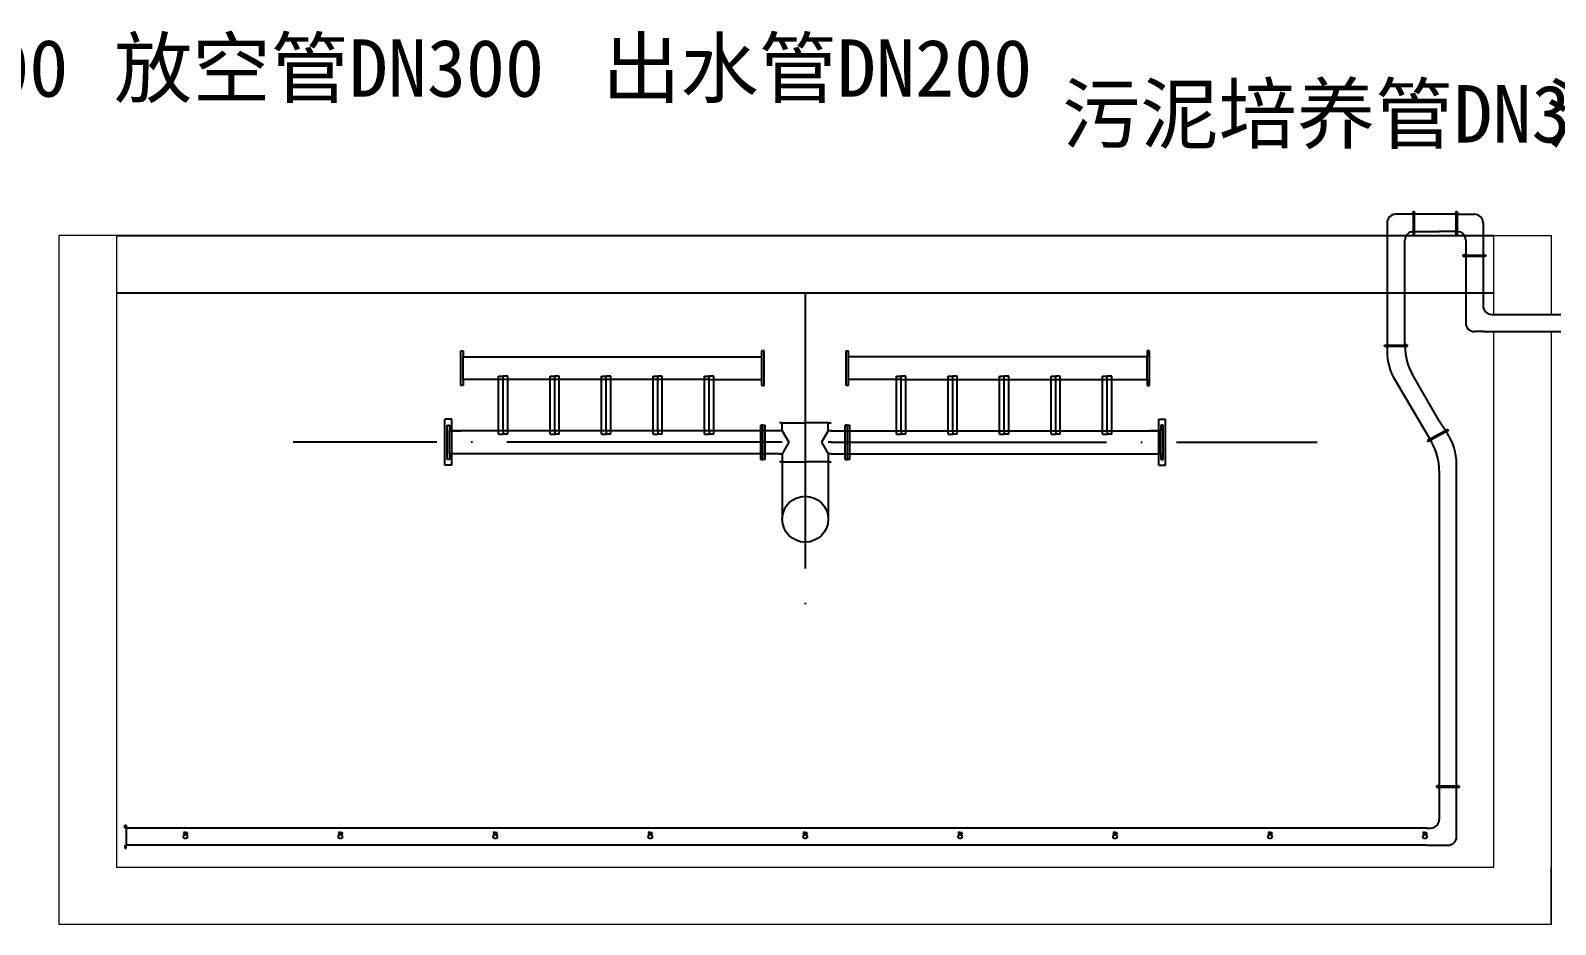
# Model space of a CAD drawing. Header units: millimetres. Extents: x 279 to 2876, y -494 to 1800.
# Drawn here: x 2595.4 to 2728.3, y 747.7 to 825.6 of the extents above; entities that cross this region are included whole.
import ezdxf

# ---------------------------------------------------------------- set-up
doc = ezdxf.new("R2010")
doc.units = ezdxf.units.MM
doc.linetypes.add('ACAD_ISO04W100', pattern=[30, 24, -3, 0, -3])
doc.layers.add('图层1', color=1, linetype='Continuous', lineweight=25, plot=False)
doc.layers.add('图层2', color=5, linetype='Continuous', lineweight=25, plot=False)
doc.styles.get("Standard").update_dxf_attribs({"font": 'txt', "bigfont": 'gbcbig.shx'})

msp = doc.modelspace()

# ---------------------------------------------------------------- linework, layer by layer
at = {"lineweight": 0}
for p, q in [((2597.89462, 747.69329), (2597.89462, 807.69329)), ((2602.89462, 807.69329), (2597.89462, 807.69329)), ((2602.89462, 807.69329), (2602.89462, 752.69329)), ((2722.89462, 800.82758), (2722.89462, 807.69329)), ((2722.89462, 807.69329), (2727.89462, 807.69329)), ((2727.89462, 807.69329), (2727.89462, 800.82758)), ((2722.89462, 752.69329), (2722.89462, 799.32758)), ((2727.89462, 799.32758), (2727.89462, 747.69329)), ((2602.89462, 752.69329), (2722.89462, 752.69329)), ((2727.89462, 747.69329), (2727.89462, 752.69329)), ((2727.89462, 747.69329), (2597.89462, 747.69329))]:
    msp.add_line(p, q, dxfattribs=at)
for p, q in [((2602.89462, 807.69329), (2722.89462, 807.69329)), ((2602.89462, 802.69329), (2722.89462, 802.69329)), ((2632.89462, 797.14329), (2632.89462, 797.64329)), ((2632.89462, 797.64329), (2633.09462, 797.64329)), ((2633.09462, 797.64329), (2633.09462, 797.14329)), ((2659.11561, 794.64329), (2659.11561, 797.64329)), ((2659.31561, 797.64329), (2659.11561, 797.64329)), ((2659.31561, 797.34329), (2659.31561, 797.64329)), ((2659.31561, 797.14329), (2659.31561, 797.34329)), ((2666.47363, 797.34329), (2666.47363, 797.64329)), ((2666.47363, 797.64329), (2666.67363, 797.64329)), ((2666.47363, 797.14329), (2666.47363, 797.34329)), ((2666.67363, 794.64329), (2666.67363, 797.64329)), ((2692.89462, 797.64329), (2692.69462, 797.64329)), ((2692.69462, 797.64329), (2692.69462, 797.14329)), ((2692.89462, 797.14329), (2692.89462, 797.64329)), ((2632.89462, 794.64329), (2632.89462, 797.14329)), ((2633.09462, 795.14329), (2633.09462, 797.14329)), ((2633.09462, 797.14329), (2659.11561, 797.14329)), ((2659.31561, 795.14329), (2659.31561, 797.14329)), ((2666.47363, 795.14329), (2666.47363, 797.14329)), ((2692.69462, 797.14329), (2666.67363, 797.14329)), ((2692.69462, 795.14329), (2692.69462, 797.14329)), ((2692.89462, 794.64329), (2692.89462, 797.14329)), ((2633.09462, 794.64329), (2632.89462, 794.64329)), ((2654.52878, 795.14329), (2633.09462, 795.14329)), ((2633.09462, 795.14329), (2633.09462, 794.64329)), ((2636.18145, 790.39329), (2636.18145, 795.44329)), ((2636.18145, 795.44329), (2636.58145, 795.44329)), ((2636.58145, 790.69329), (2636.58145, 795.44329)), ((2636.58145, 790.69329), (2636.58145, 795.44329)), ((2636.98145, 795.44329), (2636.58145, 795.44329)), ((2636.58145, 790.69329), (2636.58145, 795.38404)), ((2636.98145, 790.39329), (2636.98145, 795.44329)), ((2640.66828, 790.39329), (2640.66828, 795.44329)), ((2640.66828, 795.44329), (2641.06828, 795.44329)), ((2641.06828, 790.69329), (2641.06828, 795.44329)), ((2641.06828, 790.69329), (2641.06828, 795.44329)), ((2641.06828, 790.69329), (2641.06828, 795.44329)), ((2641.46828, 795.44329), (2641.06828, 795.44329)), ((2641.46828, 790.39329), (2641.46828, 795.44329)), ((2645.15511, 790.39329), (2645.15511, 795.44329)), ((2645.15511, 795.44329), (2645.55511, 795.44329)), ((2645.55511, 790.69329), (2645.55511, 795.44329)), ((2645.55511, 790.69329), (2645.55511, 795.44329)), ((2645.55511, 790.69329), (2645.55511, 795.44329)), ((2645.95511, 795.44329), (2645.55511, 795.44329)), ((2645.95511, 790.39329), (2645.95511, 795.44329)), ((2649.64195, 790.39329), (2649.64195, 795.44329)), ((2649.64195, 795.44329), (2650.04195, 795.44329)), ((2650.04195, 790.69329), (2650.04195, 795.44329)), ((2650.04195, 790.69329), (2650.04195, 795.44329)), ((2650.04195, 790.69329), (2650.04195, 795.44329)), ((2650.44195, 795.44329), (2650.04195, 795.44329)), ((2650.44195, 790.39329), (2650.44195, 795.44329)), ((2654.12878, 790.39329), (2654.12878, 795.44329)), ((2654.12878, 795.44329), (2654.52878, 795.44329)), ((2654.52878, 790.69329), (2654.52878, 795.44329)), ((2654.52878, 790.69329), (2654.52878, 795.44329)), ((2654.92878, 795.44329), (2654.52878, 795.44329)), ((2654.52878, 795.14329), (2657.29542, 795.14329)), ((2654.92878, 790.39329), (2654.92878, 795.44329)), ((2657.29542, 795.14329), (2659.11561, 795.14329)), ((2659.11561, 794.64329), (2659.31561, 794.64329)), ((2659.31561, 794.64329), (2659.31561, 795.14329)), ((2666.47363, 794.64329), (2666.47363, 795.14329)), ((2666.67363, 794.64329), (2666.47363, 794.64329)), ((2668.49381, 795.14329), (2666.67363, 795.14329)), ((2671.26046, 795.14329), (2668.49381, 795.14329)), ((2670.86046, 790.39329), (2670.86046, 795.44329)), ((2670.86046, 795.44329), (2671.26046, 795.44329)), ((2671.26046, 790.69329), (2671.26046, 795.44329)), ((2671.66046, 795.44329), (2671.26046, 795.44329)), ((2671.26046, 790.69329), (2671.26046, 795.44329)), ((2671.26046, 795.14329), (2692.69462, 795.14329)), ((2671.66046, 790.39329), (2671.66046, 795.44329)), ((2675.34729, 790.39329), (2675.34729, 795.44329)), ((2675.34729, 795.44329), (2675.74729, 795.44329)), ((2675.74729, 790.69329), (2675.74729, 795.44329)), ((2675.74729, 790.69329), (2675.74729, 795.44329)), ((2676.14729, 795.44329), (2675.74729, 795.44329)), ((2675.74729, 790.69329), (2675.74729, 795.44329)), ((2676.14729, 790.39329), (2676.14729, 795.44329)), ((2679.83412, 790.39329), (2679.83412, 795.44329)), ((2679.83412, 795.44329), (2680.23412, 795.44329)), ((2680.23412, 790.69329), (2680.23412, 795.44329)), ((2680.23412, 790.69329), (2680.23412, 795.44329)), ((2680.63412, 795.44329), (2680.23412, 795.44329)), ((2680.23412, 790.69329), (2680.23412, 795.44329)), ((2680.63412, 790.39329), (2680.63412, 795.44329)), ((2684.32095, 790.39329), (2684.32095, 795.44329)), ((2684.32095, 795.44329), (2684.72095, 795.44329)), ((2684.72095, 790.69329), (2684.72095, 795.44329)), ((2684.72095, 790.69329), (2684.72095, 795.44329)), ((2685.12095, 795.44329), (2684.72095, 795.44329)), ((2684.72095, 790.69329), (2684.72095, 795.44329)), ((2685.12095, 790.39329), (2685.12095, 795.44329)), ((2688.80779, 790.39329), (2688.80779, 795.44329)), ((2688.80779, 795.44329), (2689.20779, 795.44329)), ((2689.20779, 790.69329), (2689.20779, 795.44329)), ((2689.60779, 795.44329), (2689.20779, 795.44329)), ((2689.20779, 790.69329), (2689.20779, 795.44329)), ((2689.20779, 790.69329), (2689.20779, 795.38404)), ((2689.60779, 790.39329), (2689.60779, 795.44329)), ((2692.69462, 795.14329), (2692.69462, 794.64329)), ((2692.69462, 794.64329), (2692.89462, 794.64329)), ((2631.79462, 791.69329), (2631.49462, 791.69329)), ((2631.49462, 791.65632), (2631.49462, 791.69329)), ((2631.49462, 787.9315), (2631.49462, 791.65632)), ((2631.69462, 790.69329), (2631.69462, 791.19329)), ((2631.69462, 791.19329), (2631.89462, 791.19329)), ((2631.69462, 788.19329), (2631.69462, 790.69329)), ((2632.09462, 791.69329), (2631.79462, 791.69329)), ((2631.89462, 791.19329), (2631.89462, 790.69329)), ((2631.89462, 788.69329), (2631.89462, 790.69329)), ((2631.89462, 790.69329), (2632.89462, 790.69329)), ((2632.09462, 791.65632), (2632.09462, 791.69329)), ((2632.09462, 787.9315), (2632.09462, 791.65632)), ((2659.01561, 790.69329), (2632.09462, 790.69329)), ((2639.68946, 790.69329), (2632.89462, 790.69329)), ((2636.58145, 790.69329), (2636.58145, 790.39329)), ((2636.58145, 790.69329), (2636.58145, 790.39329)), ((2660.89462, 790.69329), (2639.68946, 790.69329)), ((2641.06828, 790.69329), (2641.06828, 790.39329)), ((2641.06828, 790.69329), (2641.06828, 790.39329)), ((2645.55511, 790.69329), (2645.55511, 790.39329)), ((2645.55511, 790.69329), (2645.55511, 790.39329)), ((2650.04195, 790.69329), (2650.04195, 790.39329)), ((2650.04195, 790.69329), (2650.04195, 790.39329)), ((2654.52878, 790.69329), (2654.52878, 790.39329)), ((2654.52878, 790.69329), (2654.52878, 790.39329)), ((2659.01561, 788.19329), (2659.01561, 791.19329)), ((2659.21561, 791.19329), (2659.01561, 791.19329)), ((2659.21561, 790.89329), (2659.21561, 791.19329)), ((2659.21561, 791.19329), (2659.41561, 791.19329)), ((2659.21561, 790.69329), (2659.21561, 790.89329)), ((2659.21561, 788.69329), (2659.21561, 790.69329)), ((2659.41561, 788.19329), (2659.41561, 791.19329)), ((2660.89462, 791.39329), (2660.64462, 791.39329)), ((2660.89462, 790.69329), (2660.89462, 791.39329)), ((2660.89462, 791.39329), (2662.89462, 791.39329)), ((2660.89462, 790.69329), (2661.48344, 789.69329)), ((2664.89462, 791.39329), (2662.89462, 791.39329)), ((2664.89462, 790.69329), (2664.31697, 789.69329)), ((2664.89462, 790.69329), (2664.89462, 791.39329)), ((2664.89462, 791.39329), (2665.14462, 791.39329)), ((2665.14462, 790.69329), (2664.89462, 790.69329)), ((2665.14462, 790.69329), (2686.09978, 790.69329)), ((2666.37363, 788.19329), (2666.37363, 791.19329)), ((2666.57363, 791.19329), (2666.37363, 791.19329)), ((2666.57363, 790.89329), (2666.57363, 791.19329)), ((2666.57363, 791.19329), (2666.77363, 791.19329)), ((2666.57363, 790.69329), (2666.57363, 790.89329)), ((2666.57363, 788.69329), (2666.57363, 790.69329)), ((2666.77363, 788.19329), (2666.77363, 791.19329)), ((2666.77363, 790.69329), (2693.69462, 790.69329)), ((2671.26046, 790.69329), (2671.26046, 790.39329)), ((2671.26046, 790.69329), (2671.26046, 790.39329)), ((2675.74729, 790.69329), (2675.74729, 790.39329)), ((2675.74729, 790.69329), (2675.74729, 790.39329)), ((2680.23412, 790.69329), (2680.23412, 790.39329)), ((2680.23412, 790.69329), (2680.23412, 790.39329)), ((2684.72095, 790.69329), (2684.72095, 790.39329)), ((2684.72095, 790.69329), (2684.72095, 790.39329)), ((2686.09978, 790.69329), (2692.89462, 790.69329)), ((2689.20779, 790.69329), (2689.20779, 790.39329)), ((2689.20779, 790.69329), (2689.20779, 790.39329)), ((2693.89462, 790.69329), (2692.89462, 790.69329)), ((2693.69462, 791.65632), (2693.69462, 791.69329)), ((2693.69462, 791.69329), (2693.99462, 791.69329)), ((2693.69462, 787.9315), (2693.69462, 791.65632)), ((2694.09462, 791.19329), (2693.89462, 791.19329)), ((2693.89462, 791.19329), (2693.89462, 790.69329)), ((2693.89462, 788.69329), (2693.89462, 790.69329)), ((2693.99462, 791.69329), (2694.29462, 791.69329)), ((2694.09462, 790.69329), (2694.09462, 791.19329)), ((2694.09462, 788.19329), (2694.09462, 790.69329)), ((2694.29462, 791.65632), (2694.29462, 791.69329)), ((2694.29462, 787.9315), (2694.29462, 791.65632)), ((2636.18145, 790.39329), (2636.58145, 790.39329)), ((2636.98145, 790.39329), (2636.58145, 790.39329)), ((2640.66828, 790.39329), (2641.06828, 790.39329)), ((2641.46828, 790.39329), (2641.06828, 790.39329)), ((2645.15511, 790.39329), (2645.55511, 790.39329)), ((2645.95511, 790.39329), (2645.55511, 790.39329)), ((2649.64195, 790.39329), (2650.04195, 790.39329)), ((2650.44195, 790.39329), (2650.04195, 790.39329)), ((2654.12878, 790.39329), (2654.52878, 790.39329)), ((2654.92878, 790.39329), (2654.52878, 790.39329)), ((2660.89462, 789.69329), (2658.90808, 789.69329)), ((2659.21561, 789.69329), (2659.01561, 789.69329)), ((2661.48344, 789.69329), (2660.89462, 788.69329)), ((2664.31697, 789.69329), (2664.89462, 788.69329)), ((2665.14462, 789.69329), (2664.89462, 789.69329)), ((2666.57363, 789.69329), (2666.77363, 789.69329)), ((2670.86046, 790.39329), (2671.26046, 790.39329)), ((2671.66046, 790.39329), (2671.26046, 790.39329)), ((2675.34729, 790.39329), (2675.74729, 790.39329)), ((2676.14729, 790.39329), (2675.74729, 790.39329)), ((2679.83412, 790.39329), (2680.23412, 790.39329)), ((2680.63412, 790.39329), (2680.23412, 790.39329)), ((2684.32095, 790.39329), (2684.72095, 790.39329)), ((2685.12095, 790.39329), (2684.72095, 790.39329)), ((2688.80779, 790.39329), (2689.20779, 790.39329)), ((2689.60779, 790.39329), (2689.20779, 790.39329)), ((2631.89462, 788.19329), (2631.69462, 788.19329)), ((2632.89462, 788.69329), (2631.89462, 788.69329)), ((2631.89462, 788.69329), (2631.89462, 788.19329)), ((2638.61761, 788.69329), (2632.89462, 788.69329)), ((2660.64462, 788.69329), (2638.61761, 788.69329)), ((2659.01561, 788.19329), (2659.21561, 788.19329)), ((2659.21561, 788.19329), (2659.21561, 788.69329)), ((2659.41561, 788.19329), (2659.21561, 788.19329)), ((2660.64462, 788.69329), (2660.64462, 788.69329)), ((2660.64462, 788.69329), (2660.89462, 788.69329)), ((2660.89462, 787.99329), (2660.64462, 787.99329)), ((2660.89462, 788.69329), (2660.89462, 782.99329)), ((2660.89462, 787.99329), (2662.89462, 787.99329)), ((2664.89462, 787.99329), (2662.89462, 787.99329)), ((2664.89462, 788.69329), (2664.89462, 782.99329)), ((2665.14462, 788.69329), (2664.89462, 788.69329)), ((2664.89462, 787.99329), (2665.14462, 787.99329)), ((2665.14462, 788.69329), (2687.17163, 788.69329)), ((2666.37363, 788.19329), (2666.57363, 788.19329)), ((2666.57363, 788.19329), (2666.57363, 788.69329)), ((2666.77363, 788.19329), (2666.57363, 788.19329)), ((2687.17163, 788.69329), (2692.89462, 788.69329)), ((2692.89462, 788.69329), (2693.89462, 788.69329)), ((2693.89462, 788.69329), (2693.89462, 788.19329)), ((2693.89462, 788.19329), (2694.09462, 788.19329)), ((2631.49462, 787.69329), (2631.49462, 787.9315)), ((2631.79462, 787.69329), (2631.49462, 787.69329)), ((2632.09462, 787.69329), (2631.64462, 787.69329)), ((2632.09462, 787.69329), (2632.09462, 787.9315)), ((2693.69462, 787.69329), (2693.69462, 787.9315)), ((2693.69462, 787.69329), (2694.14462, 787.69329)), ((2693.99462, 787.69329), (2694.29462, 787.69329)), ((2694.29462, 787.69329), (2694.29462, 787.9315))]:
    msp.add_line(p, q)
at = {"linetype": 'ACAD_ISO04W100'}
for p, q in [((2660.89462, 789.69329), (2618.28442, 789.69329)), ((2660.89462, 789.69329), (2635.53563, 789.69329)), ((2665.14462, 789.69329), (2707.50482, 789.69329))]:
    msp.add_line(p, q, dxfattribs=at)
msp.add_circle((2662.89462, 782.99329), 2)
for p in [(2636.58145, 790.69329), (2641.06828, 790.69329), (2645.55511, 790.69329), (2650.04195, 790.69329), (2654.52878, 790.69329), (2671.26046, 790.69329), (2675.74729, 790.69329), (2680.23412, 790.69329), (2684.72095, 790.69329), (2689.20779, 790.69329)]:
    msp.add_point(p)
at = {"layer": '图层1'}
for p, q in [((2715.80428, 809.64722), (2715.80428, 809.66722)), ((2715.80428, 809.66722), (2715.82928, 809.66722)), ((2715.82928, 809.64722), (2715.80428, 809.64722)), ((2715.82928, 809.66722), (2715.82928, 809.68722)), ((2715.82928, 809.68722), (2715.83928, 809.68722)), ((2715.82928, 809.66722), (2715.82928, 809.64722)), ((2715.82928, 809.64722), (2715.82928, 809.62722)), ((2715.82928, 809.62722), (2715.83928, 809.62722)), ((2715.83928, 809.68722), (2715.83928, 809.66722)), ((2715.83928, 809.66722), (2715.85428, 809.66722)), ((2715.83928, 809.64722), (2715.83928, 809.66722)), ((2715.85428, 809.64722), (2715.83928, 809.64722)), ((2715.83928, 809.62722), (2715.83928, 809.64722)), ((2715.85428, 809.79722), (2715.85428, 807.79582)), ((2715.85428, 809.54722), (2715.85428, 809.79722)), ((2715.85428, 809.79722), (2715.95428, 809.79722)), ((2715.95428, 809.79722), (2715.95428, 807.79582)), ((2715.95428, 809.66722), (2715.97428, 809.66722)), ((2715.97428, 809.64722), (2715.95428, 809.64722)), ((2715.97428, 809.66722), (2715.97428, 809.64722)), ((2719.54973, 809.64722), (2719.54973, 809.66722)), ((2719.54973, 809.66722), (2719.57473, 809.66722)), ((2719.57473, 809.64722), (2719.54973, 809.64722)), ((2719.57473, 809.66722), (2719.57473, 809.68722)), ((2719.57473, 809.68722), (2719.58473, 809.68722)), ((2719.57473, 809.66722), (2719.57473, 809.64722)), ((2719.57473, 809.64722), (2719.57473, 809.62722)), ((2719.57473, 809.62722), (2719.58473, 809.62722)), ((2719.58473, 809.68722), (2719.58473, 809.66722)), ((2719.58473, 809.66722), (2719.59973, 809.66722)), ((2719.58473, 809.64722), (2719.58473, 809.66722)), ((2719.59973, 809.64722), (2719.58473, 809.64722)), ((2719.58473, 809.62722), (2719.58473, 809.64722)), ((2719.59973, 809.79722), (2719.59973, 807.79582)), ((2719.59973, 809.79722), (2719.69973, 809.79722)), ((2719.59973, 809.64722), (2719.59973, 809.54722)), ((2719.69973, 809.79722), (2719.69973, 807.79582)), ((2719.69973, 809.66722), (2719.71973, 809.66722)), ((2719.71973, 809.64722), (2719.69973, 809.64722)), ((2719.71973, 809.66722), (2719.71973, 809.64722)), ((2715.82928, 807.94582), (2715.80428, 807.94582)), ((2715.80428, 807.94582), (2715.80428, 807.92582)), ((2715.80428, 807.92582), (2715.82928, 807.92582)), ((2715.82928, 807.94582), (2715.82928, 807.96582)), ((2715.82928, 807.96582), (2715.83928, 807.96582)), ((2715.82928, 807.92582), (2715.82928, 807.94582)), ((2715.82928, 807.92582), (2715.82928, 807.90582)), ((2715.82928, 807.90582), (2715.83928, 807.90582)), ((2715.83928, 807.96582), (2715.83928, 807.94582)), ((2715.85428, 807.94582), (2715.83928, 807.94582)), ((2715.83928, 807.94582), (2715.83928, 807.92582)), ((2715.83928, 807.92582), (2715.85428, 807.92582)), ((2715.83928, 807.90582), (2715.83928, 807.92582)), ((2715.85428, 808.04582), (2715.85428, 807.79582)), ((2715.97428, 807.94582), (2715.95428, 807.94582)), ((2715.95428, 807.92582), (2715.97428, 807.92582)), ((2715.97428, 807.92582), (2715.97428, 807.94582)), ((2719.57473, 807.94582), (2719.54973, 807.94582)), ((2719.54973, 807.94582), (2719.54973, 807.92582)), ((2719.54973, 807.92582), (2719.57473, 807.92582)), ((2719.57473, 807.94582), (2719.57473, 807.96582)), ((2719.57473, 807.96582), (2719.58473, 807.96582)), ((2719.57473, 807.92582), (2719.57473, 807.94582)), ((2719.57473, 807.92582), (2719.57473, 807.90582)), ((2719.57473, 807.90582), (2719.58473, 807.90582)), ((2719.58473, 807.96582), (2719.58473, 807.94582)), ((2719.59973, 807.94582), (2719.58473, 807.94582)), ((2719.58473, 807.94582), (2719.58473, 807.92582)), ((2719.58473, 807.92582), (2719.59973, 807.92582)), ((2719.58473, 807.90582), (2719.58473, 807.92582)), ((2719.71973, 807.94582), (2719.69973, 807.94582)), ((2719.69973, 807.92582), (2719.71973, 807.92582)), ((2719.71973, 807.92582), (2719.71973, 807.94582)), ((2715.85428, 807.79582), (2715.95428, 807.79582)), ((2719.59973, 807.79582), (2719.69973, 807.79582)), ((2720.35479, 805.9899), (2720.20479, 805.9899)), ((2720.20479, 805.9899), (2720.20479, 805.8899)), ((2720.20479, 805.8899), (2720.35479, 805.8899)), ((2720.33479, 806.0149), (2720.31479, 806.0149)), ((2720.31479, 806.0149), (2720.31479, 806.0049)), ((2720.31479, 806.0049), (2720.33479, 806.0049)), ((2720.35479, 806.0399), (2720.33479, 806.0399)), ((2720.33479, 806.0399), (2720.33479, 806.0149)), ((2720.33479, 806.0149), (2720.35479, 806.0149)), ((2720.33479, 806.0049), (2720.33479, 805.9899)), ((2720.35479, 806.0049), (2720.33479, 806.0049)), ((2720.33479, 805.8899), (2720.33479, 805.8699)), ((2720.33479, 805.8699), (2720.35479, 805.8699)), ((2720.35479, 806.0149), (2720.35479, 806.0399)), ((2720.35479, 806.0149), (2720.37479, 806.0149)), ((2720.35479, 805.9899), (2720.35479, 806.0049)), ((2720.37479, 806.0049), (2720.35479, 806.0049)), ((2720.35479, 805.9899), (2720.45479, 805.9899)), ((2720.35479, 805.8899), (2722.05479, 805.8899)), ((2720.45479, 805.8899), (2720.35479, 805.8899)), ((2720.35479, 805.8699), (2720.35479, 805.8899)), ((2720.37479, 806.0149), (2720.37479, 806.0049)), ((2720.45479, 805.9899), (2721.95479, 805.9899)), ((2722.05479, 805.9899), (2721.95479, 805.9899)), ((2722.05479, 805.9899), (2721.95479, 805.9899)), ((2721.95479, 805.8899), (2722.05479, 805.8899)), ((2722.05479, 806.0149), (2722.03479, 806.0149)), ((2722.03479, 806.0149), (2722.03479, 806.0049)), ((2722.03479, 806.0049), (2722.05479, 806.0049)), ((2722.05479, 806.0149), (2722.05479, 806.0399)), ((2722.05479, 806.0399), (2722.07479, 806.0399)), ((2722.07479, 806.0149), (2722.05479, 806.0149)), ((2722.05479, 805.9899), (2722.05479, 806.0049)), ((2722.05479, 806.0049), (2722.07479, 806.0049)), ((2722.05479, 805.9899), (2722.20479, 805.9899)), ((2722.20479, 805.8899), (2722.05479, 805.8899)), ((2722.05479, 805.8699), (2722.05479, 805.8899)), ((2722.07479, 805.8699), (2722.05479, 805.8699)), ((2722.07479, 806.0399), (2722.07479, 806.0149)), ((2722.07479, 806.0149), (2722.09479, 806.0149)), ((2722.07479, 806.0049), (2722.07479, 805.9899)), ((2722.09479, 806.0049), (2722.07479, 806.0049)), ((2722.07479, 805.8899), (2722.07479, 805.8699)), ((2722.09479, 806.0149), (2722.09479, 806.0049)), ((2722.20479, 805.9899), (2722.20479, 805.8899)), ((2713.37983, 798.15327), (2715.38114, 798.17318)), ((2713.38083, 798.05327), (2713.37983, 798.15327)), ((2713.38083, 798.05327), (2715.38213, 798.07319)), ((2713.49097, 798.03937), (2713.51097, 798.03957)), ((2713.49107, 798.02937), (2713.49097, 798.03937)), ((2713.51107, 798.02957), (2713.49107, 798.02937)), ((2713.50963, 798.17456), (2713.52962, 798.17476)), ((2713.50982, 798.15456), (2713.50963, 798.17456)), ((2713.51097, 798.03957), (2713.51082, 798.05457)), ((2713.53097, 798.03977), (2713.51097, 798.03957)), ((2713.51107, 798.02957), (2713.53107, 798.02977)), ((2713.51132, 798.00457), (2713.51107, 798.02957)), ((2713.53132, 798.00477), (2713.51132, 798.00457)), ((2713.52962, 798.17476), (2713.52982, 798.15476)), ((2713.53082, 798.05477), (2713.63081, 798.05576)), ((2713.53082, 798.05477), (2713.53097, 798.03977)), ((2713.55097, 798.03997), (2713.53097, 798.03977)), ((2713.53107, 798.02977), (2713.55107, 798.02997)), ((2713.53107, 798.02977), (2713.53132, 798.00477)), ((2713.55097, 798.03997), (2713.55107, 798.02997)), ((2715.21229, 798.0565), (2715.23229, 798.0567)), ((2715.21239, 798.0465), (2715.21229, 798.0565)), ((2715.23239, 798.0467), (2715.21239, 798.0465)), ((2715.25095, 798.19189), (2715.23095, 798.19169)), ((2715.23095, 798.19169), (2715.23115, 798.17169)), ((2715.23214, 798.0717), (2715.23229, 798.0567)), ((2715.23229, 798.0567), (2715.25229, 798.0569)), ((2715.25239, 798.0469), (2715.23239, 798.0467)), ((2715.23239, 798.0467), (2715.23264, 798.0217)), ((2715.23264, 798.0217), (2715.25264, 798.0219)), ((2715.25115, 798.17189), (2715.25095, 798.19189)), ((2715.25229, 798.0569), (2715.25214, 798.0719)), ((2715.27229, 798.05709), (2715.25229, 798.0569)), ((2715.25239, 798.0469), (2715.27239, 798.0471)), ((2715.25264, 798.0219), (2715.25239, 798.0469)), ((2715.27239, 798.0471), (2715.27229, 798.05709)), ((2715.38213, 798.07319), (2715.38114, 798.17318)), ((2718.89116, 790.79776), (2717.12845, 789.84988)), ((2718.93852, 790.70969), (2717.17581, 789.76181)), ((2718.75905, 790.72672), (2718.67098, 790.67936)), ((2718.74721, 790.74874), (2718.7296, 790.73927)), ((2718.7296, 790.73927), (2718.73433, 790.73046)), ((2718.73433, 790.73046), (2718.75195, 790.73993)), ((2718.73537, 790.77076), (2718.75299, 790.78023)), ((2718.74721, 790.74874), (2718.73537, 790.77076)), ((2718.76483, 790.75821), (2718.74721, 790.74874)), ((2718.75195, 790.73993), (2718.76956, 790.7494)), ((2718.75905, 790.72672), (2718.75195, 790.73993)), ((2718.75299, 790.78023), (2718.76483, 790.75821)), ((2718.76483, 790.75821), (2718.78244, 790.76768)), ((2718.78718, 790.75888), (2718.76956, 790.7494)), ((2718.76956, 790.7494), (2718.77667, 790.73619)), ((2718.78244, 790.76768), (2718.78718, 790.75888)), ((2718.81588, 790.62103), (2718.80641, 790.63865)), ((2718.8335, 790.6305), (2718.81588, 790.62103)), ((2718.82403, 790.64812), (2718.8335, 790.6305)), ((2718.89116, 790.79776), (2718.93852, 790.70969)), ((2717.12845, 789.84988), (2717.17581, 789.76181)), ((2717.23111, 789.93347), (2717.21349, 789.924)), ((2717.21349, 789.924), (2717.21823, 789.91519)), ((2717.21823, 789.91519), (2717.23584, 789.92466)), ((2717.23688, 789.96496), (2717.21926, 789.95549)), ((2717.21926, 789.95549), (2717.23111, 789.93347)), ((2717.23111, 789.93347), (2717.24872, 789.94294)), ((2717.25346, 789.93414), (2717.23584, 789.92466)), ((2717.23584, 789.92466), (2717.24295, 789.91145)), ((2717.24872, 789.94294), (2717.23688, 789.96496)), ((2717.24872, 789.94294), (2717.26633, 789.95241)), ((2717.27107, 789.94361), (2717.25346, 789.93414)), ((2717.26056, 789.92092), (2717.25346, 789.93414)), ((2717.26633, 789.95241), (2717.27107, 789.94361)), ((2717.29031, 789.82338), (2717.29978, 789.80576)), ((2717.29978, 789.80576), (2717.31739, 789.81524)), ((2717.31739, 789.81524), (2717.30792, 789.83285)), ((2718.04462, 759.74464), (2717.89462, 759.74464)), ((2717.89462, 759.74464), (2717.89462, 759.64464)), ((2717.89462, 759.64464), (2718.04462, 759.64464)), ((2718.02462, 759.76964), (2718.00462, 759.76964)), ((2718.00462, 759.76964), (2718.00462, 759.75964)), ((2718.00462, 759.75964), (2718.02462, 759.75964)), ((2718.04462, 759.79464), (2718.02462, 759.79464)), ((2718.02462, 759.79464), (2718.02462, 759.76964)), ((2718.02462, 759.76964), (2718.04462, 759.76964)), ((2718.02462, 759.75964), (2718.02462, 759.74464)), ((2718.04462, 759.75964), (2718.02462, 759.75964)), ((2718.02462, 759.64464), (2718.02462, 759.62464)), ((2718.02462, 759.62464), (2718.04462, 759.62464)), ((2718.04462, 759.76964), (2718.04462, 759.79464)), ((2718.04462, 759.76964), (2718.06462, 759.76964)), ((2718.04462, 759.74464), (2718.04462, 759.75964)), ((2718.06462, 759.75964), (2718.04462, 759.75964)), ((2718.14462, 759.74464), (2718.04462, 759.74464)), ((2718.04462, 759.74464), (2719.74462, 759.74464)), ((2719.64462, 759.64464), (2718.04462, 759.64464)), ((2719.74462, 759.64464), (2718.04462, 759.64464)), ((2718.04462, 759.62464), (2718.04462, 759.64464)), ((2718.06462, 759.76964), (2718.06462, 759.75964)), ((2718.14462, 759.74464), (2719.64462, 759.74464)), ((2719.64462, 759.74464), (2718.14462, 759.74464)), ((2719.64462, 759.74464), (2719.74462, 759.74464)), ((2719.74462, 759.74464), (2719.64462, 759.74464)), ((2719.74462, 759.64464), (2719.64462, 759.64464)), ((2719.74462, 759.76964), (2719.72462, 759.76964)), ((2719.72462, 759.76964), (2719.72462, 759.75964)), ((2719.72462, 759.75964), (2719.74462, 759.75964)), ((2719.74462, 759.76964), (2719.74462, 759.79464)), ((2719.74462, 759.79464), (2719.76462, 759.79464)), ((2719.76462, 759.76964), (2719.74462, 759.76964)), ((2719.74462, 759.74464), (2719.74462, 759.75964)), ((2719.74462, 759.75964), (2719.76462, 759.75964)), ((2719.74462, 759.74464), (2719.89462, 759.74464)), ((2719.74462, 759.64464), (2719.89462, 759.64464)), ((2719.74462, 759.62464), (2719.74462, 759.64464)), ((2719.76462, 759.62464), (2719.74462, 759.62464)), ((2719.76462, 759.79464), (2719.76462, 759.76964)), ((2719.76462, 759.76964), (2719.78462, 759.76964)), ((2719.76462, 759.75964), (2719.76462, 759.74464)), ((2719.78462, 759.75964), (2719.76462, 759.75964)), ((2719.76462, 759.64464), (2719.76462, 759.62464)), ((2719.78462, 759.76964), (2719.78462, 759.75964)), ((2719.89462, 759.64464), (2719.89462, 759.74464))]:
    msp.add_line(p, q, dxfattribs=at)
at = {"layer": '图层2'}
for p, q in [((2715.84991, 809.54722), (2714.34738, 809.54722)), ((2719.64462, 809.54722), (2715.84991, 809.54722)), ((2719.64462, 809.54722), (2721.20479, 809.54722)), ((2713.59738, 808.79722), (2713.59738, 797.63641)), ((2715.9002, 808.04722), (2718.14462, 808.04722)), ((2719.64462, 808.04722), (2718.14462, 808.04722)), ((2719.64462, 808.04722), (2719.70479, 808.04722)), ((2721.95479, 808.79722), (2721.95479, 801.57758)), ((2715.1502, 798.07886), (2715.1502, 807.29722)), ((2720.45479, 807.29722), (2720.45479, 806.5155)), ((2720.45479, 806.5155), (2720.45479, 800.07758)), ((2722.70479, 800.82758), (2728.7323, 800.82758)), ((2721.95479, 799.32758), (2721.20479, 799.32758)), ((2721.95479, 799.32758), (2728.7323, 799.32758)), ((2714.28905, 795.09903), (2717.45295, 789.72692)), ((2718.14462, 791.5525), (2715.82004, 795.57892)), ((2718.14462, 791.5525), (2718.82604, 790.51316)), ((2718.14462, 787.18953), (2718.14462, 759.74464)), ((2719.64462, 759.74464), (2719.64462, 787.77168)), ((2718.14462, 759.74464), (2718.04462, 759.74464)), ((2718.04462, 759.64464), (2719.74462, 759.64464)), ((2719.74462, 759.74464), (2718.14462, 759.74464)), ((2718.14462, 759.64464), (2718.14462, 756.84329)), ((2719.64462, 755.34329), (2719.64462, 759.64464)), ((2719.64462, 759.64464), (2719.74462, 759.64464)), ((2603.61962, 756.09329), (2603.61962, 756.34329)), ((2603.61962, 756.34329), (2603.71962, 756.34329)), ((2603.71962, 756.34329), (2603.71962, 756.09329)), ((2717.06962, 756.09329), (2603.71962, 756.09329)), ((2603.71962, 756.09329), (2603.71962, 754.59329)), ((2717.06962, 756.09329), (2717.39462, 756.09329)), ((2608.71962, 755.69329), (2608.81636, 755.49982)), ((2608.89462, 755.69329), (2608.71962, 755.69329)), ((2608.89462, 755.69329), (2609.06962, 755.69329)), ((2609.06962, 755.69329), (2608.97288, 755.49982)), ((2622.21962, 755.69329), (2622.31636, 755.49982)), ((2622.39462, 755.69329), (2622.21962, 755.69329)), ((2622.39462, 755.69329), (2622.56962, 755.69329)), ((2622.56962, 755.69329), (2622.47288, 755.49982)), ((2635.71962, 755.69329), (2635.81636, 755.49982)), ((2635.89462, 755.69329), (2635.71962, 755.69329)), ((2635.89462, 755.69329), (2636.06962, 755.69329)), ((2636.06962, 755.69329), (2635.97288, 755.49982)), ((2649.21962, 755.69329), (2649.31636, 755.49982)), ((2649.39462, 755.69329), (2649.21962, 755.69329)), ((2649.39462, 755.69329), (2649.56962, 755.69329)), ((2649.56962, 755.69329), (2649.47288, 755.49982)), ((2662.71962, 755.69329), (2662.81636, 755.49982)), ((2662.89462, 755.69329), (2662.71962, 755.69329)), ((2662.89462, 755.69329), (2663.06962, 755.69329)), ((2663.06962, 755.69329), (2662.97288, 755.49982)), ((2676.21962, 755.69329), (2676.31636, 755.49982)), ((2676.39462, 755.69329), (2676.21962, 755.69329)), ((2676.39462, 755.69329), (2676.56962, 755.69329)), ((2676.56962, 755.69329), (2676.47288, 755.49982)), ((2689.71962, 755.69329), (2689.81636, 755.49982)), ((2689.89462, 755.69329), (2689.71962, 755.69329)), ((2689.89462, 755.69329), (2690.06962, 755.69329)), ((2690.06962, 755.69329), (2689.97288, 755.49982)), ((2703.21962, 755.69329), (2703.31636, 755.49982)), ((2703.39462, 755.69329), (2703.21962, 755.69329)), ((2703.39462, 755.69329), (2703.56962, 755.69329)), ((2703.56962, 755.69329), (2703.47288, 755.49982)), ((2716.71962, 755.69329), (2716.81636, 755.49982)), ((2716.89462, 755.69329), (2716.71962, 755.69329)), ((2716.89462, 755.69329), (2717.06962, 755.69329)), ((2717.06962, 755.69329), (2716.97288, 755.49982)), ((2603.61962, 754.59329), (2603.61962, 754.34329)), ((2603.61962, 754.34329), (2603.71962, 754.34329)), ((2717.06962, 754.59329), (2603.71962, 754.59329)), ((2603.71962, 754.34329), (2603.71962, 754.59329)), ((2717.06962, 754.59329), (2718.14462, 754.59329)), ((2718.14462, 754.59329), (2718.89462, 754.59329))]:
    msp.add_line(p, q, dxfattribs=at)
at = {"layer": '图层2', "color": 0, "linetype": 'ACAD_ISO04W100'}
msp.add_line((2662.89462, 802.69329), (2662.89462, 772.6433), dxfattribs=at)
at = {"layer": '图层2'}
for centre in [(2608.89462, 755.34329), (2622.39462, 755.34329), (2635.89462, 755.34329), (2649.39462, 755.34329), (2662.89462, 755.34329), (2676.39462, 755.34329), (2689.89462, 755.34329), (2703.39462, 755.34329), (2716.89462, 755.34329)]:
    msp.add_circle(centre, 0.175, dxfattribs=at)
for centre, radius, start, end in [((2714.34738, 808.79722), 0.75, 90, 180), ((2721.20479, 808.79722), 0.75, 0, 90), ((2715.9002, 807.29722), 0.75, 90, 180), ((2719.70479, 807.29722), 0.75, 0, 90), ((2722.70479, 801.57758), 0.75, 180, 270), ((2721.20479, 800.07758), 0.75, 180, 270), ((2718.59738, 797.63641), 5, 180, 210.4958962), ((2720.1502, 798.07886), 5, 180, 209.9992095), ((2713.14462, 787.18953), 5, 0, 30.4958962), ((2714.64462, 787.77168), 5, 0, 33.2501169), ((2717.39462, 756.84329), 0.75, 270, 0), ((2718.89462, 755.34329), 0.75, 270, 0)]:
    msp.add_arc(centre, radius, start, end, dxfattribs=at)

# ---------------------------------------------------------------- texts
at = {"lineweight": 0, "char_height": 5, "width": 50, "attachment_point": 5}
for s, insert in [('{\\fFangSong|b0|i0|c134|p49;放空管DN300}', (2579.95026, 822.00265)), ('{\\fFangSong|b0|i0|c134|p49;放空管DN300}', (2621.40722, 822.00265)), ('{\\fFangSong|b0|i0|c134|p49;出水管DN200}', (2663.93389, 822.00265)), ('{\\fFangSong|b0|i0|c134|p49;污泥培养管DN300}', (2710.83169, 818.00176)), ('{\\fFangSong|b0|i0|c134|p49;污泥培养管DN300}', (2752.95763, 818.00176))]:
    msp.add_mtext(s, dxfattribs=dict(at, insert=insert))

doc.saveas('drawing.dxf')
